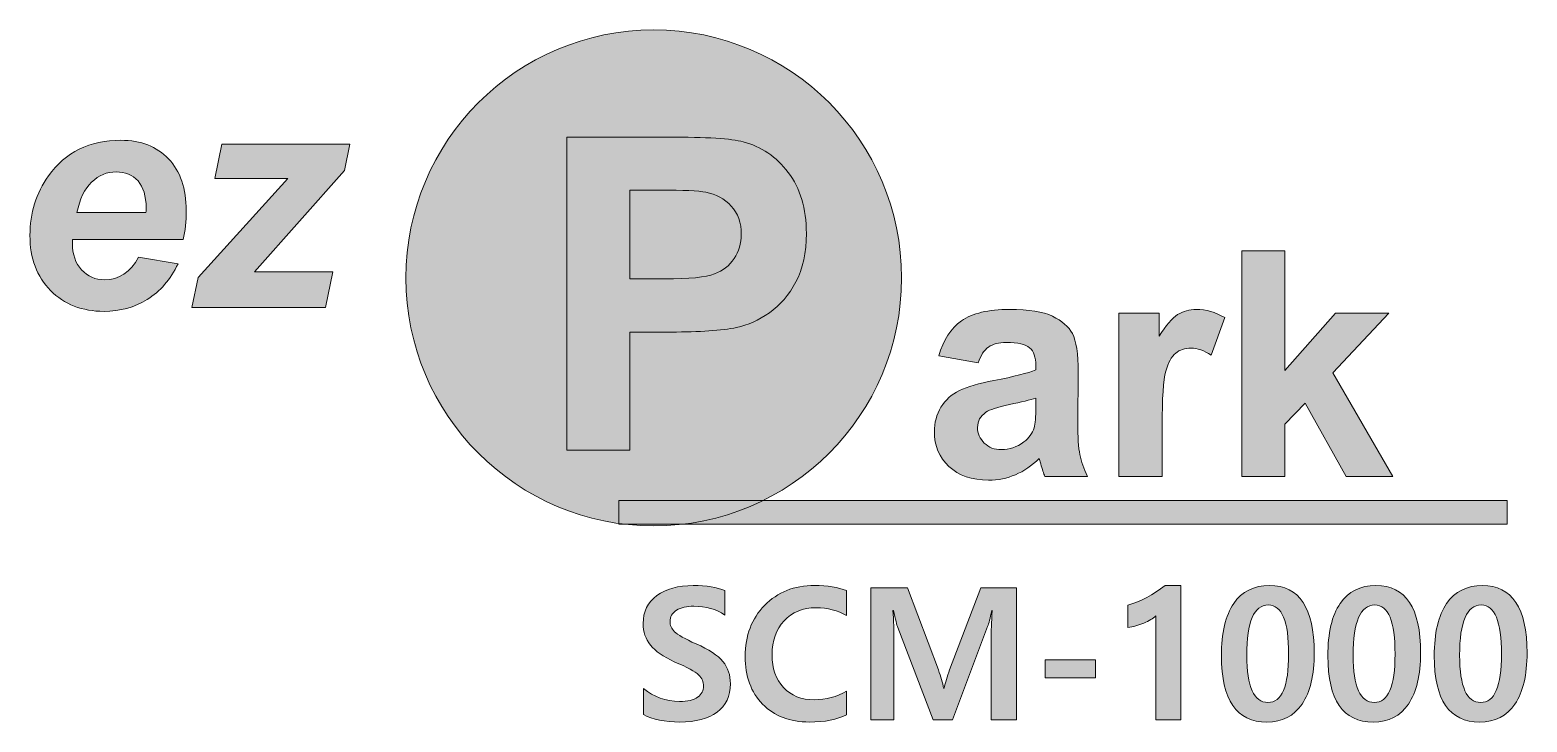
# Model space of a CAD drawing. Header units: inches. Extents: x 10 to 378, y -103 to 40.
# Drawn here: x 107.8 to 168.2, y -41.9 to -14 of the extents above; entities that cross this region are included whole.
import ezdxf

# ---------------------------------------------------------------- set-up
doc = ezdxf.new("R2010")
doc.units = ezdxf.units.IN
doc.header["$MEASUREMENT"] = 0
doc.layers.add('Layer 1', color=7, linetype='Continuous')
doc.layers.add('Layer 2', color=7, linetype='Continuous')

# ---------------------------------------------------------------- blocks, each defined once
blk = doc.blocks.new('block 2')
at = {"layer": 'Layer 1', "true_color": 0xffffff}
h = blk.add_hatch(color=7, dxfattribs=at)
h.dxf.hatch_style = 2
edge = h.paths.add_edge_path()
edge.add_spline(control_points=[(114.003, -22.407), (114.003, -22.407), (109.538, -22.407), (109.538, -22.407), (109.534, -22.477), (109.532, -22.531), (109.532, -22.568), (109.532, -23.007), (109.657, -23.36), (109.907, -23.629), (110.157, -23.897), (110.462, -24.032), (110.822, -24.032), (111.413, -24.032), (111.874, -23.726), (112.205, -23.114), (112.205, -23.114), (113.798, -23.381), (113.798, -23.381), (113.488, -24.021), (113.074, -24.502), (112.555, -24.822), (112.036, -25.143), (111.454, -25.303), (110.809, -25.303), (109.925, -25.303), (109.205, -25.023), (108.651, -24.463), (108.097, -23.903), (107.82, -23.162), (107.82, -22.24), (107.82, -21.338), (108.07, -20.536), (108.571, -19.834), (109.253, -18.883), (110.226, -18.407), (111.491, -18.407), (112.298, -18.407), (112.938, -18.656), (113.414, -19.155), (113.889, -19.653), (114.127, -20.35), (114.127, -21.247), (114.127, -21.677), (114.086, -22.064), (114.003, -22.407)], knot_values=[0, 0, 0, 0, 1, 1, 1, 2, 2, 2, 3, 3, 3, 4, 4, 4, 5, 5, 5, 6, 6, 6, 7, 7, 7, 8, 8, 8, 9, 9, 9, 10, 10, 10, 11, 11, 11, 12, 12, 12, 13, 13, 13, 14, 14, 14, 15, 15, 15, 15], degree=3, periodic=1)
edge = h.paths.add_edge_path()
edge.add_spline(control_points=[(112.502, -21.322), (112.506, -21.243), (112.508, -21.183), (112.508, -21.142), (112.508, -20.654), (112.399, -20.288), (112.18, -20.044), (111.961, -19.801), (111.667, -19.679), (111.299, -19.679), (110.931, -19.679), (110.602, -19.817), (110.31, -20.094), (110.019, -20.371), (109.821, -20.78), (109.718, -21.322), (109.718, -21.322), (112.502, -21.322), (112.502, -21.322)], knot_values=[0, 0, 0, 0, 1, 1, 1, 2, 2, 2, 3, 3, 3, 4, 4, 4, 5, 5, 5, 6, 6, 6, 6], degree=3, periodic=1)
h = blk.add_hatch(color=7, dxfattribs=at)
h.dxf.hatch_style = 2
h.paths.add_polyline_path([(114.356, -25.148), (114.611, -23.945), (118.22, -19.951), (115.274, -19.951), (115.566, -18.562), (120.731, -18.562), (120.514, -19.623), (116.874, -23.709), (120.043, -23.709), (119.739, -25.148)])
at = {"layer": 'Layer 1', "lineweight": 0}
blk.add_lwpolyline([(114.356, -25.148), (114.611, -23.945), (118.22, -19.951), (115.274, -19.951), (115.566, -18.562), (120.731, -18.562), (120.514, -19.623), (116.874, -23.709), (120.043, -23.709), (119.739, -25.148), (114.356, -25.148)], dxfattribs=at)
for points, knots in [([(114.003, -22.407), (114.003, -22.407), (109.538, -22.407), (109.538, -22.407), (109.534, -22.477), (109.532, -22.531), (109.532, -22.568), (109.532, -23.007), (109.657, -23.36), (109.907, -23.629), (110.157, -23.897), (110.462, -24.032), (110.822, -24.032), (111.413, -24.032), (111.874, -23.726), (112.205, -23.114), (112.205, -23.114), (113.798, -23.381), (113.798, -23.381), (113.488, -24.021), (113.074, -24.502), (112.555, -24.822), (112.036, -25.143), (111.454, -25.303), (110.809, -25.303), (109.925, -25.303), (109.205, -25.023), (108.651, -24.463), (108.097, -23.903), (107.82, -23.162), (107.82, -22.24), (107.82, -21.338), (108.07, -20.536), (108.571, -19.834), (109.253, -18.883), (110.226, -18.407), (111.491, -18.407), (112.298, -18.407), (112.938, -18.656), (113.414, -19.155), (113.889, -19.653), (114.127, -20.35), (114.127, -21.247), (114.127, -21.677), (114.086, -22.064), (114.003, -22.407)], [0, 0, 0, 0, 1, 1, 1, 2, 2, 2, 3, 3, 3, 4, 4, 4, 5, 5, 5, 6, 6, 6, 7, 7, 7, 8, 8, 8, 9, 9, 9, 10, 10, 10, 11, 11, 11, 12, 12, 12, 13, 13, 13, 14, 14, 14, 15, 15, 15, 15]), ([(112.502, -21.322), (112.506, -21.243), (112.508, -21.183), (112.508, -21.142), (112.508, -20.654), (112.399, -20.288), (112.18, -20.044), (111.961, -19.801), (111.667, -19.679), (111.299, -19.679), (110.931, -19.679), (110.602, -19.817), (110.31, -20.094), (110.019, -20.371), (109.821, -20.78), (109.718, -21.322), (109.718, -21.322), (112.502, -21.322), (112.502, -21.322)], [0, 0, 0, 0, 1, 1, 1, 2, 2, 2, 3, 3, 3, 4, 4, 4, 5, 5, 5, 6, 6, 6, 6])]:
    blk.add_open_spline(points, degree=3, knots=knots, dxfattribs=at)
blk = doc.blocks.new('block 3')
at = {"layer": 'Layer 1', "lineweight": 0}
for points, knots in [([(129.475, -30.902), (129.475, -30.902), (129.475, -18.276), (129.475, -18.276), (129.475, -18.276), (133.566, -18.276), (133.566, -18.276), (135.117, -18.276), (136.127, -18.339), (136.598, -18.465), (137.322, -18.655), (137.927, -19.067), (138.415, -19.701), (138.903, -20.336), (139.147, -21.155), (139.147, -22.16), (139.147, -22.935), (139.007, -23.587), (138.725, -24.115), (138.444, -24.644), (138.086, -25.058), (137.653, -25.36), (137.22, -25.661), (136.779, -25.861), (136.331, -25.958), (135.722, -26.079), (134.841, -26.139), (133.687, -26.139), (133.687, -26.139), (132.025, -26.139), (132.025, -26.139), (132.025, -26.139), (132.025, -30.902), (132.025, -30.902), (132.025, -30.902), (129.475, -30.902), (129.475, -30.902)], [0, 0, 0, 0, 1, 1, 1, 2, 2, 2, 3, 3, 3, 4, 4, 4, 5, 5, 5, 6, 6, 6, 7, 7, 7, 8, 8, 8, 9, 9, 9, 10, 10, 10, 11, 11, 11, 12, 12, 12, 12]), ([(132.025, -20.412), (132.025, -20.412), (132.025, -23.995), (132.025, -23.995), (132.025, -23.995), (133.42, -23.995), (133.42, -23.995), (134.425, -23.995), (135.096, -23.929), (135.435, -23.796), (135.774, -23.665), (136.04, -23.458), (136.232, -23.176), (136.424, -22.895), (136.521, -22.568), (136.521, -22.195), (136.521, -21.735), (136.385, -21.356), (136.116, -21.058), (135.846, -20.759), (135.504, -20.573), (135.091, -20.498), (134.786, -20.44), (134.175, -20.412), (133.256, -20.412), (133.256, -20.412), (132.025, -20.412), (132.025, -20.412)], [0, 0, 0, 0, 1, 1, 1, 2, 2, 2, 3, 3, 3, 4, 4, 4, 5, 5, 5, 6, 6, 6, 7, 7, 7, 8, 8, 8, 9, 9, 9, 9])]:
    blk.add_open_spline(points, degree=3, knots=knots, dxfattribs=at)
blk = doc.blocks.new('block 4')
at = {"layer": 'Layer 1', "true_color": 0xffffff}
h = blk.add_hatch(color=7, dxfattribs=at)
h.dxf.hatch_style = 2
h.paths.add_polyline_path([(156.712, -31.96), (156.712, -22.869), (158.455, -22.869), (158.455, -27.694), (160.495, -25.375), (162.641, -25.375), (160.39, -27.781), (162.802, -31.96), (160.923, -31.96), (159.267, -29.002), (158.455, -29.852), (158.455, -31.96)])
h = blk.add_hatch(color=7, dxfattribs=at)
h.dxf.hatch_style = 2
edge = h.paths.add_edge_path()
edge.add_spline(control_points=[(146.071, -27.384), (146.071, -27.384), (144.49, -27.099), (144.49, -27.099), (144.667, -26.462), (144.973, -25.991), (145.407, -25.685), (145.842, -25.379), (146.486, -25.226), (147.342, -25.226), (148.119, -25.226), (148.698, -25.318), (149.079, -25.502), (149.459, -25.686), (149.727, -25.919), (149.882, -26.203), (150.037, -26.486), (150.114, -27.006), (150.114, -27.762), (150.114, -27.762), (150.096, -29.796), (150.096, -29.796), (150.096, -30.375), (150.123, -30.802), (150.179, -31.077), (150.235, -31.352), (150.339, -31.646), (150.492, -31.96), (150.492, -31.96), (148.769, -31.96), (148.769, -31.96), (148.723, -31.845), (148.667, -31.673), (148.601, -31.446), (148.572, -31.342), (148.551, -31.274), (148.539, -31.241), (148.241, -31.53), (147.923, -31.747), (147.584, -31.892), (147.245, -32.037), (146.883, -32.109), (146.499, -32.109), (145.821, -32.109), (145.287, -31.925), (144.896, -31.557), (144.505, -31.189), (144.31, -30.724), (144.31, -30.162), (144.31, -29.79), (144.399, -29.458), (144.577, -29.167), (144.754, -28.875), (145.003, -28.652), (145.324, -28.497), (145.644, -28.342), (146.106, -28.207), (146.71, -28.091), (147.524, -27.938), (148.088, -27.795), (148.403, -27.663), (148.403, -27.663), (148.403, -27.489), (148.403, -27.489), (148.403, -27.154), (148.32, -26.916), (148.155, -26.773), (147.989, -26.63), (147.677, -26.559), (147.218, -26.559), (146.908, -26.559), (146.666, -26.62), (146.493, -26.742), (146.319, -26.864), (146.179, -27.078), (146.071, -27.384)], knot_values=[0, 0, 0, 0, 1, 1, 1, 2, 2, 2, 3, 3, 3, 4, 4, 4, 5, 5, 5, 6, 6, 6, 7, 7, 7, 8, 8, 8, 9, 9, 9, 10, 10, 10, 11, 11, 11, 12, 12, 12, 13, 13, 13, 14, 14, 14, 15, 15, 15, 16, 16, 16, 17, 17, 17, 18, 18, 18, 19, 19, 19, 20, 20, 20, 21, 21, 21, 22, 22, 22, 23, 23, 23, 24, 24, 24, 25, 25, 25, 25], degree=3, periodic=1)
edge = h.paths.add_edge_path()
edge.add_spline(control_points=[(148.403, -28.798), (148.179, -28.872), (147.826, -28.961), (147.342, -29.064), (146.859, -29.168), (146.542, -29.269), (146.393, -29.368), (146.166, -29.529), (146.052, -29.734), (146.052, -29.982), (146.052, -30.226), (146.143, -30.437), (146.325, -30.615), (146.507, -30.792), (146.739, -30.881), (147.02, -30.881), (147.334, -30.881), (147.634, -30.778), (147.919, -30.571), (148.13, -30.414), (148.268, -30.222), (148.334, -29.995), (148.38, -29.846), (148.403, -29.563), (148.403, -29.145), (148.403, -29.145), (148.403, -28.798), (148.403, -28.798)], knot_values=[0, 0, 0, 0, 1, 1, 1, 2, 2, 2, 3, 3, 3, 4, 4, 4, 5, 5, 5, 6, 6, 6, 7, 7, 7, 8, 8, 8, 9, 9, 9, 9], degree=3, periodic=1)
h = blk.add_hatch(color=7, dxfattribs=at)
h.dxf.hatch_style = 2
edge = h.paths.add_edge_path()
edge.add_spline(control_points=[(153.5, -31.96), (153.5, -31.96), (151.757, -31.96), (151.757, -31.96), (151.757, -31.96), (151.757, -25.375), (151.757, -25.375), (151.757, -25.375), (153.376, -25.375), (153.376, -25.375), (153.376, -25.375), (153.376, -26.311), (153.376, -26.311), (153.653, -25.869), (153.902, -25.577), (154.123, -25.437), (154.344, -25.296), (154.596, -25.226), (154.877, -25.226), (155.274, -25.226), (155.656, -25.335), (156.024, -25.555), (156.024, -25.555), (155.484, -27.074), (155.484, -27.074), (155.191, -26.884), (154.918, -26.789), (154.666, -26.789), (154.422, -26.789), (154.215, -26.856), (154.046, -26.99), (153.876, -27.124), (153.743, -27.367), (153.646, -27.719), (153.549, -28.07), (153.5, -28.806), (153.5, -29.926), (153.5, -29.926), (153.5, -31.96), (153.5, -31.96)], knot_values=[0, 0, 0, 0, 1, 1, 1, 2, 2, 2, 3, 3, 3, 4, 4, 4, 5, 5, 5, 6, 6, 6, 7, 7, 7, 8, 8, 8, 9, 9, 9, 10, 10, 10, 11, 11, 11, 12, 12, 12, 13, 13, 13, 13], degree=3, periodic=1)
at = {"layer": 'Layer 1', "lineweight": 0}
blk.add_lwpolyline([(156.712, -31.96), (156.712, -22.869), (158.455, -22.869), (158.455, -27.694), (160.495, -25.375), (162.641, -25.375), (160.39, -27.781), (162.802, -31.96), (160.923, -31.96), (159.267, -29.002), (158.455, -29.852), (158.455, -31.96), (156.712, -31.96)], dxfattribs=at)
for points, knots in [([(146.071, -27.384), (146.071, -27.384), (144.49, -27.099), (144.49, -27.099), (144.667, -26.462), (144.973, -25.991), (145.407, -25.685), (145.842, -25.379), (146.486, -25.226), (147.342, -25.226), (148.119, -25.226), (148.698, -25.318), (149.079, -25.502), (149.459, -25.686), (149.727, -25.919), (149.882, -26.203), (150.037, -26.486), (150.114, -27.006), (150.114, -27.762), (150.114, -27.762), (150.096, -29.796), (150.096, -29.796), (150.096, -30.375), (150.123, -30.802), (150.179, -31.077), (150.235, -31.352), (150.339, -31.646), (150.492, -31.96), (150.492, -31.96), (148.769, -31.96), (148.769, -31.96), (148.723, -31.845), (148.667, -31.673), (148.601, -31.446), (148.572, -31.342), (148.551, -31.274), (148.539, -31.241), (148.241, -31.53), (147.923, -31.747), (147.584, -31.892), (147.245, -32.037), (146.883, -32.109), (146.499, -32.109), (145.821, -32.109), (145.287, -31.925), (144.896, -31.557), (144.505, -31.189), (144.31, -30.724), (144.31, -30.162), (144.31, -29.79), (144.399, -29.458), (144.577, -29.167), (144.754, -28.875), (145.003, -28.652), (145.324, -28.497), (145.644, -28.342), (146.106, -28.207), (146.71, -28.091), (147.524, -27.938), (148.088, -27.795), (148.403, -27.663), (148.403, -27.663), (148.403, -27.489), (148.403, -27.489), (148.403, -27.154), (148.32, -26.916), (148.155, -26.773), (147.989, -26.63), (147.677, -26.559), (147.218, -26.559), (146.908, -26.559), (146.666, -26.62), (146.493, -26.742), (146.319, -26.864), (146.179, -27.078), (146.071, -27.384)], [0, 0, 0, 0, 1, 1, 1, 2, 2, 2, 3, 3, 3, 4, 4, 4, 5, 5, 5, 6, 6, 6, 7, 7, 7, 8, 8, 8, 9, 9, 9, 10, 10, 10, 11, 11, 11, 12, 12, 12, 13, 13, 13, 14, 14, 14, 15, 15, 15, 16, 16, 16, 17, 17, 17, 18, 18, 18, 19, 19, 19, 20, 20, 20, 21, 21, 21, 22, 22, 22, 23, 23, 23, 24, 24, 24, 25, 25, 25, 25]), ([(153.5, -31.96), (153.5, -31.96), (151.757, -31.96), (151.757, -31.96), (151.757, -31.96), (151.757, -25.375), (151.757, -25.375), (151.757, -25.375), (153.376, -25.375), (153.376, -25.375), (153.376, -25.375), (153.376, -26.311), (153.376, -26.311), (153.653, -25.869), (153.902, -25.577), (154.123, -25.437), (154.344, -25.296), (154.596, -25.226), (154.877, -25.226), (155.274, -25.226), (155.656, -25.335), (156.024, -25.555), (156.024, -25.555), (155.484, -27.074), (155.484, -27.074), (155.191, -26.884), (154.918, -26.789), (154.666, -26.789), (154.422, -26.789), (154.215, -26.856), (154.046, -26.99), (153.876, -27.124), (153.743, -27.367), (153.646, -27.719), (153.549, -28.07), (153.5, -28.806), (153.5, -29.926), (153.5, -29.926), (153.5, -31.96), (153.5, -31.96)], [0, 0, 0, 0, 1, 1, 1, 2, 2, 2, 3, 3, 3, 4, 4, 4, 5, 5, 5, 6, 6, 6, 7, 7, 7, 8, 8, 8, 9, 9, 9, 10, 10, 10, 11, 11, 11, 12, 12, 12, 13, 13, 13, 13]), ([(148.403, -28.798), (148.179, -28.872), (147.826, -28.961), (147.342, -29.064), (146.859, -29.168), (146.542, -29.269), (146.393, -29.368), (146.166, -29.529), (146.052, -29.734), (146.052, -29.982), (146.052, -30.226), (146.143, -30.437), (146.325, -30.615), (146.507, -30.792), (146.739, -30.881), (147.02, -30.881), (147.334, -30.881), (147.634, -30.778), (147.919, -30.571), (148.13, -30.414), (148.268, -30.222), (148.334, -29.995), (148.38, -29.846), (148.403, -29.563), (148.403, -29.145), (148.403, -29.145), (148.403, -28.798), (148.403, -28.798)], [0, 0, 0, 0, 1, 1, 1, 2, 2, 2, 3, 3, 3, 4, 4, 4, 5, 5, 5, 6, 6, 6, 7, 7, 7, 8, 8, 8, 9, 9, 9, 9])]:
    blk.add_open_spline(points, degree=3, knots=knots, dxfattribs=at)
blk = doc.blocks.new('block 15')
at = {"layer": 'Layer 2', "true_color": 0xff0000}
h = blk.add_hatch(color=1, dxfattribs=at)
h.dxf.hatch_style = 2
edge = h.paths.add_edge_path()
edge.add_spline(control_points=[(132.574, -40.509), (132.996, -40.858), (133.48, -41.033), (134.025, -41.033), (134.353, -41.033), (134.597, -40.976), (134.759, -40.861), (134.92, -40.747), (135.001, -40.597), (135.001, -40.411), (135.001, -40.25), (134.934, -40.101), (134.799, -39.966), (134.664, -39.831), (134.337, -39.653), (133.818, -39.431), (133.377, -39.233), (133.057, -39.011), (132.858, -38.763), (132.659, -38.516), (132.56, -38.226), (132.56, -37.893), (132.56, -37.414), (132.745, -37.038), (133.117, -36.767), (133.488, -36.495), (133.975, -36.36), (134.578, -36.36), (135.118, -36.36), (135.544, -36.427), (135.855, -36.562), (135.855, -36.562), (135.855, -37.55), (135.855, -37.55), (135.51, -37.313), (135.094, -37.195), (134.607, -37.195), (134.32, -37.195), (134.088, -37.25), (133.911, -37.358), (133.733, -37.467), (133.645, -37.616), (133.645, -37.807), (133.645, -37.959), (133.706, -38.097), (133.829, -38.223), (133.952, -38.348), (134.24, -38.511), (134.694, -38.711), (135.215, -38.938), (135.576, -39.176), (135.779, -39.426), (135.982, -39.675), (136.083, -39.973), (136.083, -40.321), (136.083, -40.822), (135.904, -41.205), (135.546, -41.469), (135.188, -41.733), (134.685, -41.865), (134.039, -41.865), (133.439, -41.865), (132.95, -41.765), (132.574, -41.565), (132.574, -41.565), (132.574, -40.509), (132.574, -40.509)], knot_values=[0, 0, 0, 0, 1, 1, 1, 2, 2, 2, 3, 3, 3, 4, 4, 4, 5, 5, 5, 6, 6, 6, 7, 7, 7, 8, 8, 8, 9, 9, 9, 10, 10, 10, 11, 11, 11, 12, 12, 12, 13, 13, 13, 14, 14, 14, 15, 15, 15, 16, 16, 16, 17, 17, 17, 18, 18, 18, 19, 19, 19, 20, 20, 20, 21, 21, 21, 22, 22, 22, 22], degree=3, periodic=1)
h = blk.add_hatch(color=1, dxfattribs=at)
h.dxf.hatch_style = 2
edge = h.paths.add_edge_path()
edge.add_spline(control_points=[(140.771, -41.572), (140.385, -41.768), (139.883, -41.865), (139.266, -41.865), (138.478, -41.865), (137.849, -41.625), (137.38, -41.144), (136.911, -40.663), (136.676, -40.022), (136.676, -39.221), (136.676, -38.382), (136.938, -37.695), (137.461, -37.161), (137.984, -36.627), (138.656, -36.36), (139.476, -36.36), (139.992, -36.36), (140.424, -36.428), (140.771, -36.566), (140.771, -36.566), (140.771, -37.572), (140.771, -37.572), (140.409, -37.362), (139.999, -37.257), (139.541, -37.257), (139.003, -37.257), (138.572, -37.432), (138.248, -37.781), (137.923, -38.131), (137.761, -38.587), (137.761, -39.149), (137.761, -39.701), (137.916, -40.142), (138.224, -40.473), (138.533, -40.803), (138.944, -40.968), (139.458, -40.968), (139.943, -40.968), (140.38, -40.852), (140.771, -40.621), (140.771, -40.621), (140.771, -41.572), (140.771, -41.572)], knot_values=[0, 0, 0, 0, 1, 1, 1, 2, 2, 2, 3, 3, 3, 4, 4, 4, 5, 5, 5, 6, 6, 6, 7, 7, 7, 8, 8, 8, 9, 9, 9, 10, 10, 10, 11, 11, 11, 12, 12, 12, 13, 13, 13, 14, 14, 14, 14], degree=3, periodic=1)
h = blk.add_hatch(color=1, dxfattribs=at)
h.dxf.hatch_style = 2
edge = h.paths.add_edge_path()
edge.add_spline(control_points=[(146.602, -41.771), (146.602, -41.771), (146.602, -38.472), (146.602, -38.472), (146.602, -38.231), (146.617, -37.862), (146.645, -37.365), (146.645, -37.365), (146.624, -37.365), (146.624, -37.365), (146.563, -37.669), (146.508, -37.886), (146.457, -38.016), (146.457, -38.016), (145.047, -41.771), (145.047, -41.771), (145.047, -41.771), (144.262, -41.771), (144.262, -41.771), (144.262, -41.771), (142.833, -38.049), (142.833, -38.049), (142.797, -37.953), (142.741, -37.725), (142.666, -37.365), (142.666, -37.365), (142.641, -37.365), (142.641, -37.365), (142.668, -37.758), (142.681, -38.185), (142.681, -38.646), (142.681, -38.646), (142.681, -41.771), (142.681, -41.771), (142.681, -41.771), (141.744, -41.771), (141.744, -41.771), (141.744, -41.771), (141.744, -36.447), (141.744, -36.447), (141.744, -36.447), (143.227, -36.447), (143.227, -36.447), (143.227, -36.447), (144.471, -39.764), (144.471, -39.764), (144.575, -40.039), (144.644, -40.282), (144.678, -40.494), (144.678, -40.494), (144.703, -40.494), (144.703, -40.494), (144.756, -40.285), (144.831, -40.039), (144.927, -39.756), (144.927, -39.756), (146.182, -36.447), (146.182, -36.447), (146.182, -36.447), (147.622, -36.447), (147.622, -36.447), (147.622, -36.447), (147.622, -41.771), (147.622, -41.771), (147.622, -41.771), (146.602, -41.771), (146.602, -41.771)], knot_values=[0, 0, 0, 0, 1, 1, 1, 2, 2, 2, 3, 3, 3, 4, 4, 4, 5, 5, 5, 6, 6, 6, 7, 7, 7, 8, 8, 8, 9, 9, 9, 10, 10, 10, 11, 11, 11, 12, 12, 12, 13, 13, 13, 14, 14, 14, 15, 15, 15, 16, 16, 16, 17, 17, 17, 18, 18, 18, 19, 19, 19, 20, 20, 20, 21, 21, 21, 22, 22, 22, 22], degree=3, periodic=1)
h = blk.add_hatch(color=1, dxfattribs=at)
h.dxf.hatch_style = 2
edge = h.paths.add_edge_path()
edge.add_spline(control_points=[(154.253, -36.36), (154.253, -36.36), (154.253, -41.771), (154.253, -41.771), (154.253, -41.771), (153.244, -41.771), (153.244, -41.771), (153.244, -41.771), (153.244, -37.586), (153.244, -37.586), (153.13, -37.69), (152.97, -37.786), (152.762, -37.875), (152.555, -37.965), (152.339, -38.022), (152.115, -38.049), (152.115, -38.049), (152.115, -37.156), (152.115, -37.156), (152.645, -36.996), (153.146, -36.731), (153.616, -36.36), (153.616, -36.36), (154.253, -36.36), (154.253, -36.36)], knot_values=[0, 0, 0, 0, 1, 1, 1, 2, 2, 2, 3, 3, 3, 4, 4, 4, 5, 5, 5, 6, 6, 6, 7, 7, 7, 8, 8, 8, 8], degree=3, periodic=1)
h = blk.add_hatch(color=1, dxfattribs=at)
h.dxf.hatch_style = 2
edge = h.paths.add_edge_path()
edge.add_spline(control_points=[(155.891, -39.199), (155.891, -38.273), (156.057, -37.569), (156.389, -37.085), (156.72, -36.602), (157.202, -36.36), (157.834, -36.36), (159.035, -36.36), (159.635, -37.265), (159.635, -39.076), (159.635, -39.969), (159.472, -40.657), (159.145, -41.14), (158.818, -41.624), (158.345, -41.865), (157.725, -41.865), (156.503, -41.865), (155.891, -40.977), (155.891, -39.199)], knot_values=[0, 0, 0, 0, 1, 1, 1, 2, 2, 2, 3, 3, 3, 4, 4, 4, 5, 5, 5, 6, 6, 6, 6], degree=3, periodic=1)
edge = h.paths.add_edge_path()
edge.add_spline(control_points=[(156.915, -39.174), (156.915, -40.442), (157.2, -41.077), (157.769, -41.077), (158.326, -41.077), (158.604, -40.426), (158.604, -39.123), (158.604, -37.804), (158.332, -37.145), (157.787, -37.145), (157.206, -37.145), (156.915, -37.821), (156.915, -39.174)], knot_values=[0, 0, 0, 0, 1, 1, 1, 2, 2, 2, 3, 3, 3, 4, 4, 4, 4], degree=3, periodic=1)
h = blk.add_hatch(color=1, dxfattribs=at)
h.dxf.hatch_style = 2
edge = h.paths.add_edge_path()
edge.add_spline(control_points=[(160.185, -39.199), (160.185, -38.273), (160.351, -37.569), (160.683, -37.085), (161.014, -36.602), (161.496, -36.36), (162.128, -36.36), (163.329, -36.36), (163.929, -37.265), (163.929, -39.076), (163.929, -39.969), (163.766, -40.657), (163.439, -41.14), (163.112, -41.624), (162.639, -41.865), (162.019, -41.865), (160.797, -41.865), (160.185, -40.977), (160.185, -39.199)], knot_values=[0, 0, 0, 0, 1, 1, 1, 2, 2, 2, 3, 3, 3, 4, 4, 4, 5, 5, 5, 6, 6, 6, 6], degree=3, periodic=1)
edge = h.paths.add_edge_path()
edge.add_spline(control_points=[(161.209, -39.174), (161.209, -40.442), (161.494, -41.077), (162.063, -41.077), (162.62, -41.077), (162.898, -40.426), (162.898, -39.123), (162.898, -37.804), (162.626, -37.145), (162.081, -37.145), (161.5, -37.145), (161.209, -37.821), (161.209, -39.174)], knot_values=[0, 0, 0, 0, 1, 1, 1, 2, 2, 2, 3, 3, 3, 4, 4, 4, 4], degree=3, periodic=1)
h = blk.add_hatch(color=1, dxfattribs=at)
h.dxf.hatch_style = 2
edge = h.paths.add_edge_path()
edge.add_spline(control_points=[(164.479, -39.199), (164.479, -38.273), (164.645, -37.569), (164.976, -37.085), (165.308, -36.602), (165.79, -36.36), (166.422, -36.36), (167.622, -36.36), (168.223, -37.265), (168.223, -39.076), (168.223, -39.969), (168.06, -40.657), (167.733, -41.14), (167.406, -41.624), (166.933, -41.865), (166.313, -41.865), (165.09, -41.865), (164.479, -40.977), (164.479, -39.199)], knot_values=[0, 0, 0, 0, 1, 1, 1, 2, 2, 2, 3, 3, 3, 4, 4, 4, 5, 5, 5, 6, 6, 6, 6], degree=3, periodic=1)
edge = h.paths.add_edge_path()
edge.add_spline(control_points=[(165.503, -39.174), (165.503, -40.442), (165.787, -41.077), (166.356, -41.077), (166.913, -41.077), (167.192, -40.426), (167.192, -39.123), (167.192, -37.804), (166.92, -37.145), (166.375, -37.145), (165.793, -37.145), (165.503, -37.821), (165.503, -39.174)], knot_values=[0, 0, 0, 0, 1, 1, 1, 2, 2, 2, 3, 3, 3, 4, 4, 4, 4], degree=3, periodic=1)
h = blk.add_hatch(color=1, dxfattribs=at)
h.dxf.hatch_style = 2
h.paths.add_polyline_path([(150.816, -40.078), (148.787, -40.078), (148.787, -39.355), (150.816, -39.355)])
at = {"layer": 'Layer 2', "lineweight": 0}
blk.add_lwpolyline([(150.816, -40.078), (148.787, -40.078), (148.787, -39.355), (150.816, -39.355), (150.816, -40.078)], dxfattribs=at)
for points, knots in [([(132.574, -40.509), (132.996, -40.858), (133.48, -41.033), (134.025, -41.033), (134.353, -41.033), (134.597, -40.976), (134.759, -40.861), (134.92, -40.747), (135.001, -40.597), (135.001, -40.411), (135.001, -40.25), (134.934, -40.101), (134.799, -39.966), (134.664, -39.831), (134.337, -39.653), (133.818, -39.431), (133.377, -39.233), (133.057, -39.011), (132.858, -38.763), (132.659, -38.516), (132.56, -38.226), (132.56, -37.893), (132.56, -37.414), (132.745, -37.038), (133.117, -36.767), (133.488, -36.495), (133.975, -36.36), (134.578, -36.36), (135.118, -36.36), (135.544, -36.427), (135.855, -36.562), (135.855, -36.562), (135.855, -37.55), (135.855, -37.55), (135.51, -37.313), (135.094, -37.195), (134.607, -37.195), (134.32, -37.195), (134.088, -37.25), (133.911, -37.358), (133.733, -37.467), (133.645, -37.616), (133.645, -37.807), (133.645, -37.959), (133.706, -38.097), (133.829, -38.223), (133.952, -38.348), (134.24, -38.511), (134.694, -38.711), (135.215, -38.938), (135.576, -39.176), (135.779, -39.426), (135.982, -39.675), (136.083, -39.973), (136.083, -40.321), (136.083, -40.822), (135.904, -41.205), (135.546, -41.469), (135.188, -41.733), (134.685, -41.865), (134.039, -41.865), (133.439, -41.865), (132.95, -41.765), (132.574, -41.565), (132.574, -41.565), (132.574, -40.509), (132.574, -40.509)], [0, 0, 0, 0, 1, 1, 1, 2, 2, 2, 3, 3, 3, 4, 4, 4, 5, 5, 5, 6, 6, 6, 7, 7, 7, 8, 8, 8, 9, 9, 9, 10, 10, 10, 11, 11, 11, 12, 12, 12, 13, 13, 13, 14, 14, 14, 15, 15, 15, 16, 16, 16, 17, 17, 17, 18, 18, 18, 19, 19, 19, 20, 20, 20, 21, 21, 21, 22, 22, 22, 22]), ([(140.771, -41.572), (140.385, -41.768), (139.883, -41.865), (139.266, -41.865), (138.478, -41.865), (137.849, -41.625), (137.38, -41.144), (136.911, -40.663), (136.676, -40.022), (136.676, -39.221), (136.676, -38.382), (136.938, -37.695), (137.461, -37.161), (137.984, -36.627), (138.656, -36.36), (139.476, -36.36), (139.992, -36.36), (140.424, -36.428), (140.771, -36.566), (140.771, -36.566), (140.771, -37.572), (140.771, -37.572), (140.409, -37.362), (139.999, -37.257), (139.541, -37.257), (139.003, -37.257), (138.572, -37.432), (138.248, -37.781), (137.923, -38.131), (137.761, -38.587), (137.761, -39.149), (137.761, -39.701), (137.916, -40.142), (138.224, -40.473), (138.533, -40.803), (138.944, -40.968), (139.458, -40.968), (139.943, -40.968), (140.38, -40.852), (140.771, -40.621), (140.771, -40.621), (140.771, -41.572), (140.771, -41.572)], [0, 0, 0, 0, 1, 1, 1, 2, 2, 2, 3, 3, 3, 4, 4, 4, 5, 5, 5, 6, 6, 6, 7, 7, 7, 8, 8, 8, 9, 9, 9, 10, 10, 10, 11, 11, 11, 12, 12, 12, 13, 13, 13, 14, 14, 14, 14]), ([(146.602, -41.771), (146.602, -41.771), (146.602, -38.472), (146.602, -38.472), (146.602, -38.231), (146.617, -37.862), (146.645, -37.365), (146.645, -37.365), (146.624, -37.365), (146.624, -37.365), (146.563, -37.669), (146.508, -37.886), (146.457, -38.016), (146.457, -38.016), (145.047, -41.771), (145.047, -41.771), (145.047, -41.771), (144.262, -41.771), (144.262, -41.771), (144.262, -41.771), (142.833, -38.049), (142.833, -38.049), (142.797, -37.953), (142.741, -37.725), (142.666, -37.365), (142.666, -37.365), (142.641, -37.365), (142.641, -37.365), (142.668, -37.758), (142.681, -38.185), (142.681, -38.646), (142.681, -38.646), (142.681, -41.771), (142.681, -41.771), (142.681, -41.771), (141.744, -41.771), (141.744, -41.771), (141.744, -41.771), (141.744, -36.447), (141.744, -36.447), (141.744, -36.447), (143.227, -36.447), (143.227, -36.447), (143.227, -36.447), (144.471, -39.764), (144.471, -39.764), (144.575, -40.039), (144.644, -40.282), (144.678, -40.494), (144.678, -40.494), (144.703, -40.494), (144.703, -40.494), (144.756, -40.285), (144.831, -40.039), (144.927, -39.756), (144.927, -39.756), (146.182, -36.447), (146.182, -36.447), (146.182, -36.447), (147.622, -36.447), (147.622, -36.447), (147.622, -36.447), (147.622, -41.771), (147.622, -41.771), (147.622, -41.771), (146.602, -41.771), (146.602, -41.771)], [0, 0, 0, 0, 1, 1, 1, 2, 2, 2, 3, 3, 3, 4, 4, 4, 5, 5, 5, 6, 6, 6, 7, 7, 7, 8, 8, 8, 9, 9, 9, 10, 10, 10, 11, 11, 11, 12, 12, 12, 13, 13, 13, 14, 14, 14, 15, 15, 15, 16, 16, 16, 17, 17, 17, 18, 18, 18, 19, 19, 19, 20, 20, 20, 21, 21, 21, 22, 22, 22, 22]), ([(154.253, -36.36), (154.253, -36.36), (154.253, -41.771), (154.253, -41.771), (154.253, -41.771), (153.244, -41.771), (153.244, -41.771), (153.244, -41.771), (153.244, -37.586), (153.244, -37.586), (153.13, -37.69), (152.97, -37.786), (152.762, -37.875), (152.555, -37.965), (152.339, -38.022), (152.115, -38.049), (152.115, -38.049), (152.115, -37.156), (152.115, -37.156), (152.645, -36.996), (153.146, -36.731), (153.616, -36.36), (153.616, -36.36), (154.253, -36.36), (154.253, -36.36)], [0, 0, 0, 0, 1, 1, 1, 2, 2, 2, 3, 3, 3, 4, 4, 4, 5, 5, 5, 6, 6, 6, 7, 7, 7, 8, 8, 8, 8]), ([(155.891, -39.199), (155.891, -38.273), (156.057, -37.569), (156.389, -37.085), (156.72, -36.602), (157.202, -36.36), (157.834, -36.36), (159.035, -36.36), (159.635, -37.265), (159.635, -39.076), (159.635, -39.969), (159.472, -40.657), (159.145, -41.14), (158.818, -41.624), (158.345, -41.865), (157.725, -41.865), (156.503, -41.865), (155.891, -40.977), (155.891, -39.199)], [0, 0, 0, 0, 1, 1, 1, 2, 2, 2, 3, 3, 3, 4, 4, 4, 5, 5, 5, 6, 6, 6, 6]), ([(160.185, -39.199), (160.185, -38.273), (160.351, -37.569), (160.683, -37.085), (161.014, -36.602), (161.496, -36.36), (162.128, -36.36), (163.329, -36.36), (163.929, -37.265), (163.929, -39.076), (163.929, -39.969), (163.766, -40.657), (163.439, -41.14), (163.112, -41.624), (162.639, -41.865), (162.019, -41.865), (160.797, -41.865), (160.185, -40.977), (160.185, -39.199)], [0, 0, 0, 0, 1, 1, 1, 2, 2, 2, 3, 3, 3, 4, 4, 4, 5, 5, 5, 6, 6, 6, 6]), ([(164.479, -39.199), (164.479, -38.273), (164.645, -37.569), (164.976, -37.085), (165.308, -36.602), (165.79, -36.36), (166.422, -36.36), (167.622, -36.36), (168.223, -37.265), (168.223, -39.076), (168.223, -39.969), (168.06, -40.657), (167.733, -41.14), (167.406, -41.624), (166.933, -41.865), (166.313, -41.865), (165.09, -41.865), (164.479, -40.977), (164.479, -39.199)], [0, 0, 0, 0, 1, 1, 1, 2, 2, 2, 3, 3, 3, 4, 4, 4, 5, 5, 5, 6, 6, 6, 6]), ([(156.915, -39.174), (156.915, -40.442), (157.2, -41.077), (157.769, -41.077), (158.326, -41.077), (158.604, -40.426), (158.604, -39.123), (158.604, -37.804), (158.332, -37.145), (157.787, -37.145), (157.206, -37.145), (156.915, -37.821), (156.915, -39.174)], [0, 0, 0, 0, 1, 1, 1, 2, 2, 2, 3, 3, 3, 4, 4, 4, 4]), ([(161.209, -39.174), (161.209, -40.442), (161.494, -41.077), (162.063, -41.077), (162.62, -41.077), (162.898, -40.426), (162.898, -39.123), (162.898, -37.804), (162.626, -37.145), (162.081, -37.145), (161.5, -37.145), (161.209, -37.821), (161.209, -39.174)], [0, 0, 0, 0, 1, 1, 1, 2, 2, 2, 3, 3, 3, 4, 4, 4, 4]), ([(165.503, -39.174), (165.503, -40.442), (165.787, -41.077), (166.356, -41.077), (166.913, -41.077), (167.192, -40.426), (167.192, -39.123), (167.192, -37.804), (166.92, -37.145), (166.375, -37.145), (165.793, -37.145), (165.503, -37.821), (165.503, -39.174)], [0, 0, 0, 0, 1, 1, 1, 2, 2, 2, 3, 3, 3, 4, 4, 4, 4])]:
    blk.add_open_spline(points, degree=3, knots=knots, dxfattribs=at)

msp = doc.modelspace()

# ---------------------------------------------------------------- hatches: boundary and pattern name
at = {"layer": 'Layer 1', "true_color": 0xffffff}
h = msp.add_hatch(color=7, dxfattribs=at)
h.dxf.hatch_style = 2
edge = h.paths.add_edge_path()
edge.add_spline(control_points=[(142.988, -23.956), (142.988, -29.479), (138.511, -33.956), (132.988, -33.956), (127.465, -33.956), (122.988, -29.479), (122.988, -23.956), (122.988, -18.433), (127.465, -13.956), (132.988, -13.956), (138.511, -13.956), (142.988, -18.433), (142.988, -23.956)], knot_values=[0, 0, 0, 0, 1, 1, 1, 2, 2, 2, 3, 3, 3, 4, 4, 4, 4], degree=3, periodic=1)
h = msp.add_hatch(color=7, dxfattribs=at)
h.dxf.hatch_style = 2
h.paths.add_polyline_path([(167.426, -32.928), (131.577, -32.928), (131.577, -33.882), (167.426, -33.882)])

# ---------------------------------------------------------------- linework, layer by layer
at = {"layer": 'Layer 1', "lineweight": 0}
msp.add_lwpolyline([(167.426, -32.928), (131.577, -32.928), (131.577, -33.882), (167.426, -33.882), (167.426, -32.928)], dxfattribs=at)
msp.add_open_spline([(142.988, -23.956), (142.988, -29.479), (138.511, -33.956), (132.988, -33.956), (127.465, -33.956), (122.988, -29.479), (122.988, -23.956), (122.988, -18.433), (127.465, -13.956), (132.988, -13.956), (138.511, -13.956), (142.988, -18.433), (142.988, -23.956)], degree=3, knots=[0, 0, 0, 0, 1, 1, 1, 2, 2, 2, 3, 3, 3, 4, 4, 4, 4], dxfattribs=at)

# ---------------------------------------------------------------- block references
at = {"layer": 'Layer 1'}
for name in ['block 2', 'block 3', 'block 4']:
    msp.add_blockref(name, (0, 0), dxfattribs=at)
at = {"layer": 'Layer 2'}
msp.add_blockref('block 15', (0, 0), dxfattribs=at)

doc.saveas('drawing.dxf')
